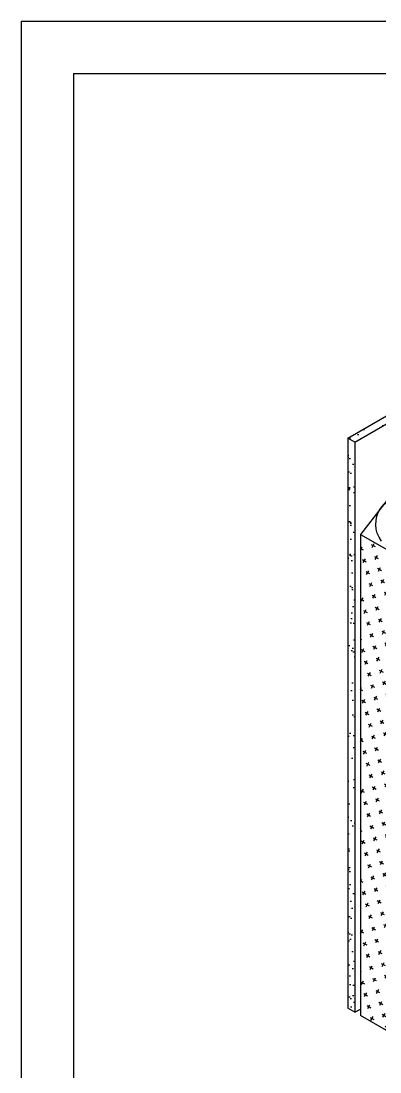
# Model space of a CAD drawing. Extents: x -129 to 536, y 0 to 195.
# Drawn here: x 0 to 10.28, y 35.89 to 66 of the extents above; entities that cross this region are included whole.
import ezdxf

# ---------------------------------------------------------------- set-up
doc = ezdxf.new("R2010")
doc.units = 0
doc.header["$LTSCALE"] = 1.5
doc.header["$MEASUREMENT"] = 0
doc.layers.get('DEFPOINTS').update_dxf_attribs({"linetype": 'CONTINUOUS'})
for name, color, linetype in [('8X11-TTB$0$B', 7, 'CONTINUOUS'), ('INSULATION', 40, 'CONTINUOUS'), ('STRUCTURE', 252, 'CONTINUOUS')]:
    doc.layers.add(name, color=color, linetype=linetype)

msp = doc.modelspace()

# ---------------------------------------------------------------- hatches: boundary and pattern name
at = {"layer": 'INSULATION', "linetype": 'CONTINUOUS'}
h = msp.add_hatch(dxfattribs=at)
h.set_pattern_fill('CROSS', color=256, angle=329.9999999999999, style=0)
h.set_pattern_definition([(329.9999999999999, (46.43203971683594, 2.561205732276093), (0.3415063509461097, 0.09150635094610948), [0.125, -0.375]), (59.99999999999994, (46.45491630457245, 2.47582914453956), (-0.09150635094610945, 0.3415063509461097), [0.125, -0.375])])
h.paths.add_polyline_path([(12.08002877774435, 49.93032469375656), (9.721300243795937, 51.29213724777695), (9.721300243795937, 37.50667062346831), (12.08002877774435, 36.14485806944795)])
at = {"layer": 'STRUCTURE', "linetype": 'CONTINUOUS'}
h = msp.add_hatch(dxfattribs=at)
h.set_pattern_fill('AR-SAND', color=256, scale=0.25, style=0)
h.set_pattern_definition([(37.50000000000001, (110.8563170589447, 2.561205732276093), (-0.01574833952740204, 0.4817059422532897), [0, -0.38, 0, -0.425, 0, -0.40625]), (7.499999999999999, (110.8563170589447, 2.561205732276093), (0.4424441763169318, 0.7055365163074351), [0, -0.205, 0, -0.3425, 0, -0.13125]), (327.5, (110.5488170589447, 2.561205732276093), (0.7785354654378738, 0.001414763384241124), [0, -0.125, 0, -0.45, 0, -0.5875]), (317.5, (110.5488170589447, 2.561205732276093), (0.7515316511430733, 0.2194188912335623), [0, -0.0625, 0, -0.295, 0, -0.3375])])
h.paths.add_polyline_path([(13.97112003102062, 56.48487843901411), (13.77254280168175, 56.59952705582783), (9.360273643007972, 54.05210226933052), (9.558850872346781, 53.93745365251679)])
h.paths.add_polyline_path([(9.558850872346781, 53.93745365251679), (9.360273643007972, 54.05210226933049), (9.360273643007915, 37.71510942861791), (9.558850872346383, 37.60046081180441)])

# ---------------------------------------------------------------- linework, layer by layer
at = {"layer": '8X11-TTB$0$B', "color": 7}
for q in [(1.5, 1.5), (49.5, 64.50000000000003)]:
    msp.add_line((1.499999999999979, 64.50000000000001), q, dxfattribs=at)
at = {"layer": 'DEFPOINTS'}
for q in [(0, 0), (51, 66.00000000000001)]:
    msp.add_line((-1.06581410364015e-14, 66.00000000000001), q, dxfattribs=at)
at = {"layer": 'INSULATION', "linetype": 'CONTINUOUS'}
for p, q in [((13.26754399868518, 55.89108825067829), (9.721300243795937, 51.29213724777695)), ((9.721300243795937, 51.29213724777695), (12.08002877774435, 49.93032469375656)), ((9.721300243795937, 51.29213724777695), (9.721300243795937, 37.50667062346831)), ((12.08002877774435, 36.14485806944795), (9.721300243795937, 37.50667062346831))]:
    msp.add_line(p, q, dxfattribs=at)
at = {"layer": 'INSULATION'}
msp.add_lwpolyline([(10.32076115084014, 51.10117413170606, -0.7318878414109583), (11.19656816822184, 52.34829173795102), (12.3773445692202, 51.14565295448269, 0.2686239954062132), (12.96050056367459, 51.0721657184598)], format="xyb", dxfattribs=at)
at = {"layer": 'STRUCTURE'}
for p, q in [((9.360273643007972, 54.05210226933052), (13.77254280168175, 56.59952705582783)), ((9.558850872346781, 53.93745365251679), (13.97112003102062, 56.48487843901411)), ((9.360273643007972, 54.05210226933052), (9.360273643007858, 37.71510942861791)), ((9.558850872346781, 53.93745365251679), (9.558850872346383, 37.60046081180441)), ((9.558850872346383, 37.60046081180441), (9.721300243795937, 37.69425100014048))]:
    msp.add_line(p, q, dxfattribs=at)
at = {"layer": 'STRUCTURE', "linetype": 'CONTINUOUS'}
for p, q in [((9.558850872346781, 53.93745365251679), (9.360273643007972, 54.05210226933052)), ((9.558850872346383, 37.60046081180441), (9.360273643007858, 37.71510942861791))]:
    msp.add_line(p, q, dxfattribs=at)

doc.saveas('drawing.dxf')
